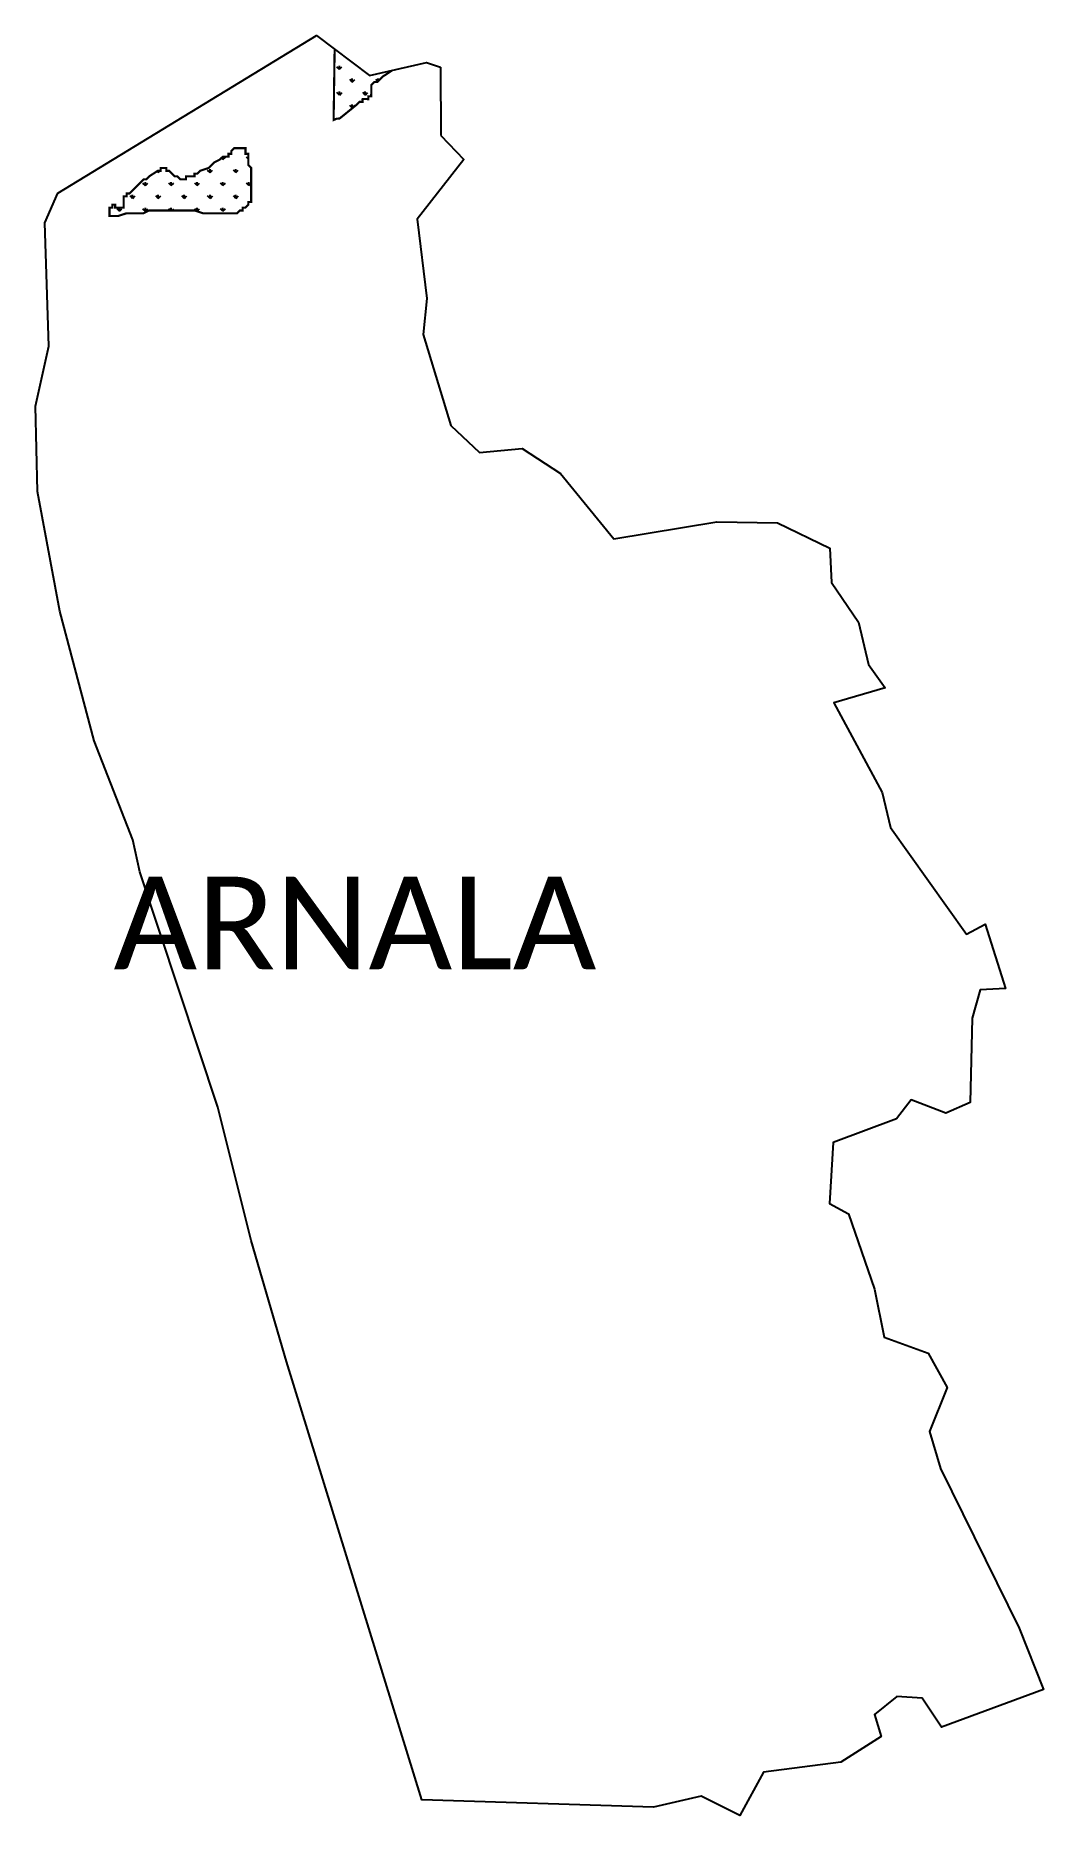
# Model space of a CAD drawing. Header units: metres. Extents: x 263418 to 276210, y 2136098 to 2154051.
# Drawn here: x 263418 to 264818, y 2151577 to 2154051 of the extents above; entities outside this region: 1.
import ezdxf

# ---------------------------------------------------------------- set-up
doc = ezdxf.new("R2010")
doc.units = ezdxf.units.M
for name, color, linetype in [('MANGROOVES', 112, 'Continuous'), ('village', 3, 'Continuous'), ('VILLAGE NAME', 250, 'Continuous')]:
    doc.layers.add(name, color=color, linetype=linetype)
doc.styles.get("Standard").update_dxf_attribs({"font": 'simplex.shx'})

msp = doc.modelspace()

# ---------------------------------------------------------------- hatches: boundary and pattern name
at = {"layer": 'MANGROOVES'}
h = msp.add_hatch(dxfattribs=at)
h.set_pattern_fill('GRASS', color=256)
h.paths.add_polyline_path([(263888.4, 2153986.3), (263892.4, 2153986.3), (263900.5, 2153994.1), (263912.5, 2154001.9), (263913.3, 2154002.6), (263881.8, 2153995.4), (263833.4, 2154032), (263832, 2153933.5), (263836, 2153935.4), (263840, 2153935.4), (263864.1, 2153954.9), (263868.1, 2153958.8), (263872.1, 2153958.7), (263872.2, 2153962.7), (263880.1, 2153962.6), (263880.2, 2153966.6), (263884.2, 2153966.5), (263884.4, 2153982.4)])
h = msp.add_hatch(dxfattribs=at)
h.set_pattern_fill('GRASS', color=256)
h.paths.add_polyline_path([(263717.5, 2153867), (263713.6, 2153870.9), (263713.6, 2153886.6), (263709.6, 2153886.6), (263709.6, 2153894.5), (263701.8, 2153894.5), (263693.9, 2153894.5), (263690, 2153890.6), (263690, 2153886.6), (263686, 2153886.6), (263686, 2153882.7), (263678.2, 2153882.7), (263674.2, 2153878.8), (263666.3, 2153874.8), (263658.5, 2153867), (263646.7, 2153863), (263642.7, 2153859.1), (263638.8, 2153859.1), (263638.8, 2153855.2), (263627, 2153855.2), (263627, 2153851.2), (263619.1, 2153851.2), (263615.2, 2153855.2), (263611.3, 2153855.2), (263607.3, 2153859.1), (263603.4, 2153863), (263599.5, 2153863), (263599.5, 2153867), (263591.6, 2153867), (263591.6, 2153863), (263587.6, 2153863), (263575.8, 2153855.2), (263571.9, 2153851.2), (263568, 2153851.2), (263556.2, 2153839.4), (263548.3, 2153831.5), (263544.4, 2153831.5), (263544.4, 2153827.6), (263540.4, 2153827.6), (263540.4, 2153815.8), (263540.4, 2153811.9), (263528.6, 2153811.9), (263528.6, 2153815.8), (263524.7, 2153815.8), (263524.7, 2153811.9), (263520.7, 2153811.9), (263520.7, 2153800.1), (263532.6, 2153800.1), (263544.4, 2153804), (263568, 2153804), (263575.8, 2153807.9), (263638.8, 2153807.9), (263650.6, 2153804), (263697.8, 2153804), (263701.8, 2153807.9), (263705.7, 2153807.9), (263705.7, 2153811.9), (263709.6, 2153811.9), (263713.6, 2153815.8), (263713.6, 2153819.7), (263717.5, 2153819.7)])

# ---------------------------------------------------------------- linework, layer by layer
for points, const_width in [([(263833.4, 2154032), (263832, 2153933.5), (263836, 2153935.4), (263840, 2153935.4), (263864.1, 2153954.9), (263868.1, 2153958.8), (263872.1, 2153958.7), (263872.2, 2153962.7), (263880.1, 2153962.6), (263880.2, 2153966.6), (263884.2, 2153966.5), (263884.4, 2153982.4), (263888.4, 2153986.3), (263892.4, 2153986.3), (263900.5, 2153994.1), (263912.5, 2154001.9), (263913.3, 2154002.6)], 2.95), ([(263701.8, 2153894.5), (263709.6, 2153894.5)], 2.95), ([(276204.3, 2136099.9), (276208.4, 2136107.8)], 2.98)]:
    msp.add_lwpolyline(points, dxfattribs=dict(at, const_width=const_width))
at = {"layer": 'MANGROOVES', "const_width": 2.95}
msp.add_lwpolyline([(263717.5, 2153867), (263713.6, 2153870.9), (263713.6, 2153886.6), (263709.6, 2153886.6), (263709.6, 2153894.5), (263701.8, 2153894.5), (263693.9, 2153894.5), (263690, 2153890.6), (263690, 2153886.6), (263686, 2153886.6), (263686, 2153882.7), (263678.2, 2153882.7), (263674.2, 2153878.8), (263666.3, 2153874.8), (263658.5, 2153867), (263646.7, 2153863), (263642.7, 2153859.1), (263638.8, 2153859.1), (263638.8, 2153855.2), (263627, 2153855.2), (263627, 2153851.2), (263619.1, 2153851.2), (263615.2, 2153855.2), (263611.3, 2153855.2), (263607.3, 2153859.1), (263603.4, 2153863), (263599.5, 2153863), (263599.5, 2153867), (263591.6, 2153867), (263591.6, 2153863), (263587.6, 2153863), (263575.8, 2153855.2), (263571.9, 2153851.2), (263568, 2153851.2), (263556.2, 2153839.4), (263548.3, 2153831.5), (263544.4, 2153831.5), (263544.4, 2153827.6), (263540.4, 2153827.6), (263540.4, 2153815.8), (263540.4, 2153811.9), (263528.6, 2153811.9), (263528.6, 2153815.8), (263524.7, 2153815.8), (263524.7, 2153811.9), (263520.7, 2153811.9), (263520.7, 2153800.1), (263532.6, 2153800.1), (263544.4, 2153804), (263568, 2153804), (263575.8, 2153807.9), (263638.8, 2153807.9), (263650.6, 2153804), (263697.8, 2153804), (263701.8, 2153807.9), (263705.7, 2153807.9), (263705.7, 2153811.9), (263709.6, 2153811.9), (263713.6, 2153815.8), (263713.6, 2153819.7), (263717.5, 2153819.7)], close=True, dxfattribs=at)
at = {"layer": 'village', "flags": 128}
msp.add_lwpolyline([(263980.5, 2154007.2), (263981, 2153911.9)], dxfattribs=at)
at = {"layer": 'village'}
for points in [[(264675.2, 2152059.8, 0), (264784.3, 2151837.8, 0), (264818, 2151752.4, 0), (264676.5, 2151700, 0), (264649.8, 2151740.4, 0), (264614.6, 2151742.9, 0), (264583.3, 2151717.8, 0), (264592.8, 2151687.2, 0), (264536.4, 2151651.4, 0), (264429.2, 2151637.6, 0), (264396.1, 2151577.5, 0), (264342.8, 2151604.1, 0), (264276.3, 2151588.9, 0), (263954.4, 2151599.2, 0), (263766.4, 2152208.3, 0), (263717.5, 2152376.5, 0), (263671.3, 2152561.5, 0), (263562.9, 2152888.7, 0), (263552.9, 2152933.4, 0), (263499.3, 2153070.9, 0), (263451.7, 2153251.2, 0), (263420.6, 2153417.2, 0), (263418, 2153536.1, 0), (263436.4, 2153619.3, 0), (263430.8, 2153790.7, 0), (263448.9, 2153832, 0), (263808.4, 2154050.9, 0), (263881.8, 2153995.4, 0), (263961.2, 2154013.7, 0), (263980.5, 2154007.2, 0)], [(263981, 2153911.9, 0), (264013.1, 2153878.8, 0), (263947.9, 2153795.9, 0), (263961.5, 2153685.3, 0), (263956.3, 2153635.3, 0), (263994.6, 2153509, 0), (264034.5, 2153471.3, 0), (264094, 2153477.1, 0), (264147.2, 2153442.2, 0), (264221.3, 2153351.6, 0), (264364.5, 2153375.3, 0), (264448.4, 2153373.7, 0), (264521.2, 2153338.7, 0), (264523.6, 2153291, 0), (264561.1, 2153235.7, 0), (264575.1, 2153176.9, 0), (264598.4, 2153144.6, 0), (264526.8, 2153123.6, 0), (264594.2, 2152998.9, 0), (264605.7, 2152950.2, 0), (264711.2, 2152802, 0), (264737.1, 2152815.9, 0), (264765.2, 2152726.5, 0), (264730.2, 2152724.6, 0), (264718.9, 2152685.3, 0), (264716.1, 2152568.2, 0), (264682.3, 2152553.2, 0), (264634.4, 2152571.8, 0), (264613.9, 2152545.5, 0), (264526.1, 2152512.8, 0), (264520.7, 2152427.9, 0), (264547.4, 2152413.3, 0), (264583.3, 2152308.8, 0), (264596.8, 2152242.2, 0), (264658, 2152219.7, 0), (264684.5, 2152172.2, 0), (264659.9, 2152110.8, 0), (264675.2, 2152059.8, 0)]]:
    msp.add_polyline3d(points, dxfattribs=at)

# ---------------------------------------------------------------- texts
at = {"layer": 'VILLAGE NAME', "insert": (263526.3, 2152882.1), "char_height": 128.647, "attachment_point": 1}
msp.add_mtext_dynamic_manual_height_columns('{\\fCalibri|b0|i0|c0|p34;ARNALA}', width=737.615, gutter_width=643.2, heights=[0], dxfattribs=at)

doc.saveas('drawing.dxf')
